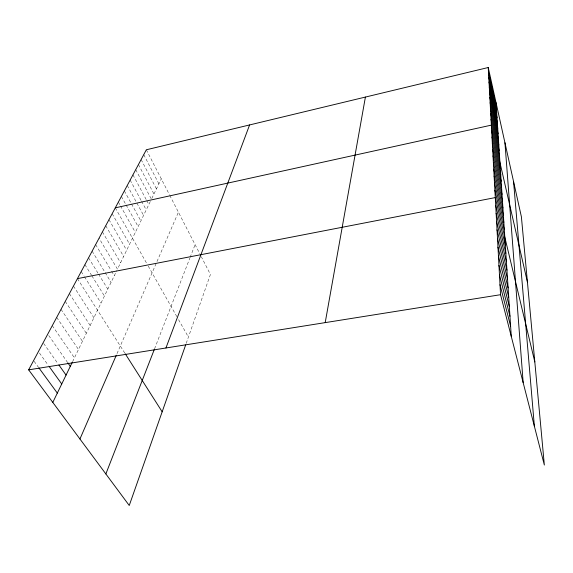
<?xml version="1.0" encoding="UTF-8"?>
<svg xmlns="http://www.w3.org/2000/svg" width="573" height="573" viewBox="0 0 573 573"><rect width="100%" height="100%" fill="white"/><g stroke="black" fill="none" stroke-linecap="round" stroke-linejoin="round"><path stroke-width="0.43" stroke-dasharray="2.87 2.15" d="M186.225 343.334L210.42 274.46L201.324 256.754M154.538 348.857L189.835 258.151M190.136 257.384L195.099 244.635M116.999 353.648L178.418 212.189M72.549 361.721L116.77 270.614M150.319 201.488L117.472 269.167L99.05 238.203M151.788 198.473L161.299 178.876M34.122 361.319L38.334 367.1M39.458 353.011L48.268 365.259M43.655 343.456L57.909 363.583M48.784 335.57L67.22 361.971M52.279 325.657L74.433 357.839M56.698 317.399L78.487 349.487M61.025 309.313L82.455 341.307M65.258 301.398L86.344 333.3M69.397 293.648L90.147 325.45M73.459 286.056L93.879 317.764M77.434 278.628L124.814 353.097M81.216 271.559L84.045 276.057M84.518 276.809L101.02 303.053M84.919 264.626L91.429 275.09M91.895 275.835L104.436 296.019M88.557 257.829L98.169 273.471M98.628 274.216L107.788 289.114M92.124 251.16L111.076 282.339M95.619 244.621L111.112 270.384M111.57 271.144L114.306 275.692M102.424 231.907L120.581 262.756M105.726 225.726L123.639 256.46M108.97 219.652L126.64 250.279M112.158 213.693L129.591 244.205M115.288 207.841L147.39 264.583M148.249 266.101L176.806 316.568M178.554 319.662L188.417 337.096M118.367 202.097L120.108 205.198M120.538 205.979L135.328 232.373M121.383 196.453L125.68 204.181M126.11 204.955L138.129 226.607M124.348 190.902L131.131 203.229M131.554 203.995L140.879 220.942M127.27 185.451L143.579 215.376M130.135 180.094L141.151 200.486M141.574 201.273L146.237 209.897M132.95 174.829L146.344 199.827M146.76 200.607L148.851 204.511M135.722 169.651L151.007 198.437M138.444 164.558L153.951 194.011M141.123 159.552L156.443 188.882M143.751 154.631L158.886 183.84M146.344 149.782L169.4 194.648M169.78 195.386L199.776 253.739"/><path stroke-width="0.86" d="M325.206 322.62L365.409 97.066M185.666 344.925L129.247 505.486L28.65 369.843L146.344 149.782L488.232 67.514L521.394 216.802L544.35 465.04L500.544 294.701L488.232 67.514M165.941 347.983L249.599 124.935M105.862 473.95L154.244 349.616M79.941 438.997L116.319 355.203M52.802 402.404L72.169 362.494M115.288 207.841L491.355 125.136L527.432 282.131M77.434 278.628L495.287 197.592L534.817 361.935M28.65 369.843L500.544 294.701M38.864 367.823L57.314 393.092M49.299 366.699L61.734 383.989M58.933 365.022L66.06 375.086M67.729 362.702L70.286 366.369M125.258 353.792L162.166 411.801M500.007 284.666L510.607 326.216M499.477 274.897L509.963 316.275M498.961 265.392L509.333 306.584M497.966 247.121L508.115 287.94M498.46 256.138L508.717 297.143M497.493 238.339L507.535 278.958M497.027 229.773L506.962 270.198M496.576 221.429L506.403 261.653M495.702 205.342L505.329 245.165M496.132 213.285L505.866 253.309M494.499 183.059L503.839 222.281M494.886 190.243L504.319 229.658M493.747 169.185L502.908 207.999M494.119 176.047L503.373 215.061M493.382 162.474L502.464 201.087M492.68 149.489L501.59 187.693M493.024 155.913L502.02 194.319M492.006 137.054L500.752 174.851M492.336 143.207L501.167 181.204M491.677 131.038L500.344 168.627M490.438 108.161L498.804 144.94M490.739 113.705L499.176 150.692M491.047 119.363L499.563 156.551M489.851 97.396L498.08 133.781M490.144 102.725L498.438 139.311M489.02 82.025L497.035 117.816M489.292 87.053L497.378 123.037M489.571 92.174L497.722 128.359M488.49 72.255L496.376 107.66M488.755 77.097L496.705 112.695M513.544 181.469L534.373 426.233M504.949 142.756L523.17 382.671M496.053 102.717L511.274 336.423"/></g></svg>
